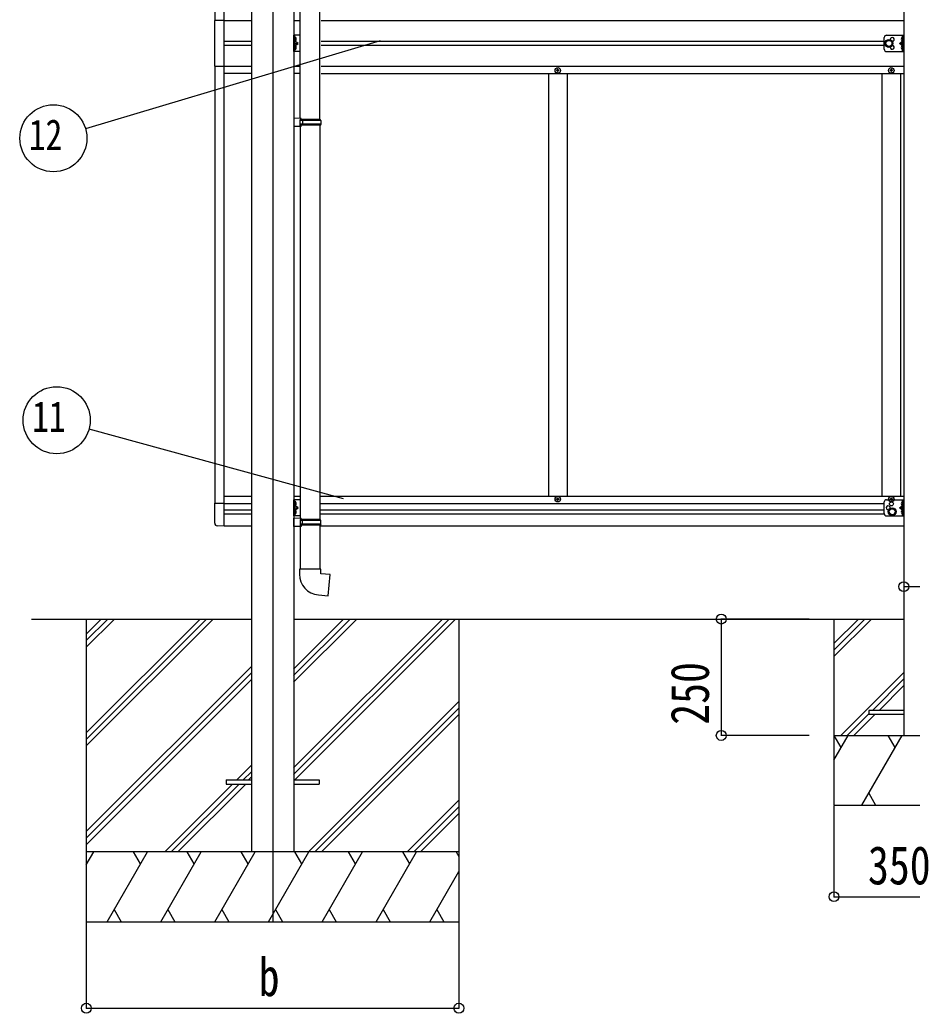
# Model space of a CAD drawing. Units: millimetres, scale not verified. Extents: x -10512 to 10512, y -7425 to 7425.
# Drawn here: x -4613 to -2697, y -4820 to -2686 of the extents above; entities that cross this region are included whole.
import ezdxf
from ezdxf.enums import TextEntityAlignment as Align

# ---------------------------------------------------------------- set-up
doc = ezdxf.new("R2010")
doc.units = ezdxf.units.MM
doc.header["$LTSCALE"] = 30
for name, color, linetype in [('0-3_YKK_12', 2, 'Continuous'), ('0-4_YKK_13', 4, 'Continuous'), ('0-5_YKK_A1', 4, 'Continuous'), ('0-6_YKK_D', 6, 'Continuous')]:
    doc.layers.add(name, color=color, linetype=linetype)
doc.styles.add('ＭＳ ゴシック', font='')
doc.styles.get('ＭＳ ゴシック').set_extended_font_data('MS Gothic')

msp = doc.modelspace()

# ---------------------------------------------------------------- linework, layer by layer
at = {"layer": '0-3_YKK_12'}
msp.add_line((-4070.06, -1448.99), (-4070.06, -4623.39), dxfattribs=at)
at = {"layer": '0-4_YKK_13'}
for p, q in [((-4010.86, -2898.01), (-4010.86, -2055.88)), ((-3968.86, -2900.57), (-3968.86, -2053.32)), ((-4024.86, -2754.37), (-4024.86, -2719.37)), ((-4010.86, -2719.37), (-4024.86, -2719.37)), ((-4022.36, -2754.37), (-4022.36, -2719.37)), ((-4021.86, -2723.87), (-4021.06, -2724.01)), ((-2757.06, -2749.37), (-2757.06, -2724.37)), ((-2752.06, -2719.37), (-2715.06, -2719.37)), ((-2718.06, -2723.87), (-2718.86, -2724.01)), ((-2717.56, -2754.37), (-2717.56, -2719.37)), ((-2715.06, -2754.37), (-2715.06, -2719.37)), ((-4021.86, -2731.87), (-4022.36, -2731.78)), ((-4022.36, -2736.87), (-4015.36, -2736.87)), ((-4021.86, -2749.87), (-4022.36, -2749.78)), ((-4021.86, -2731.87), (-4021.06, -2731.73)), ((-4021.86, -2741.87), (-4021.06, -2742.01)), ((-4021.86, -2749.87), (-4021.06, -2749.73)), ((-2717.56, -2736.87), (-2724.56, -2736.87)), ((-2718.06, -2731.87), (-2718.86, -2731.73)), ((-2718.06, -2741.87), (-2718.86, -2742.01)), ((-2718.06, -2749.87), (-2718.86, -2749.73)), ((-2718.06, -2731.87), (-2717.56, -2731.78)), ((-2718.06, -2749.87), (-2717.56, -2749.78)), ((-4010.86, -2754.37), (-4024.86, -2754.37)), ((-2752.06, -2754.37), (-2715.06, -2754.37)), ((-3459.56, -2794.37), (-3460.56, -2794.37)), ((-2743.56, -2794.37), (-2744.56, -2794.37)), ((-3456.56, -2795.37), (-3455.56, -2795.37)), ((-2740.56, -2795.37), (-2739.56, -2795.37)), ((-4008.86, -2898.07), (-4024.86, -2897.6)), ((-4024.86, -2897.6), (-4024.86, -2915.54)), ((-4008.86, -2900.07), (-4010.86, -2900.07)), ((-3967.86, -2900.57), (-4010.86, -2900.57)), ((-4008.86, -2900.07), (-4008.86, -2898.07)), ((-4006.38, -2902.57), (-4005.95, -2900.57)), ((-3966.86, -2902.57), (-3967.86, -2900.57)), ((-4008.86, -2915.07), (-4024.86, -2915.54)), ((-3966.86, -2902.57), (-4010.86, -2902.57)), ((-3966.86, -2910.57), (-4010.86, -2910.57)), ((-3967.86, -2912.57), (-4010.86, -2912.57)), ((-4010.86, -2915.13), (-4010.86, -3757.26)), ((-4008.86, -2915.07), (-4008.86, -2913.07)), ((-3968.86, -2912.57), (-3968.86, -3759.82)), ((-3966.86, -2910.57), (-3967.86, -2912.57)), ((-3966.86, -2902.57), (-3966.86, -2910.57)), ((-4194.56, -3767.58), (-4194.56, -3724.68)), ((-4194.56, -3724.68), (-4174.06, -3724.68)), ((-4174.06, -3773.87), (-4174.06, -3724.68)), ((-4024.86, -3751.87), (-4024.86, -3716.87)), ((-4010.86, -3716.87), (-4024.86, -3716.87)), ((-4022.36, -3751.87), (-4022.36, -3716.87)), ((-4021.86, -3729.37), (-4022.36, -3729.28)), ((-4021.86, -3721.37), (-4021.06, -3721.51)), ((-4021.86, -3729.37), (-4021.06, -3729.23)), ((-3459.56, -3716.37), (-3460.56, -3716.37)), ((-3456.56, -3715.37), (-3455.56, -3715.37)), ((-2757.06, -3746.87), (-2757.06, -3721.87)), ((-2752.06, -3716.87), (-2715.06, -3716.87)), ((-2743.56, -3716.37), (-2744.56, -3716.37)), ((-2740.56, -3715.37), (-2739.56, -3715.37)), ((-2718.06, -3721.37), (-2718.86, -3721.51)), ((-2718.06, -3729.37), (-2718.86, -3729.23)), ((-2718.06, -3729.37), (-2717.56, -3729.28)), ((-2717.56, -3751.87), (-2717.56, -3716.87)), ((-2715.06, -3751.87), (-2715.06, -3716.87)), ((-4010.86, -3751.87), (-4024.86, -3751.87)), ((-4022.36, -3734.37), (-4015.36, -3734.37)), ((-4021.86, -3747.37), (-4022.36, -3747.28)), ((-4021.86, -3739.37), (-4021.06, -3739.51)), ((-4021.86, -3747.37), (-4021.06, -3747.23)), ((-2752.06, -3751.87), (-2715.06, -3751.87)), ((-2717.56, -3734.37), (-2724.56, -3734.37)), ((-2718.06, -3739.37), (-2718.86, -3739.51)), ((-2718.06, -3747.37), (-2718.86, -3747.23)), ((-2718.06, -3747.37), (-2717.56, -3747.28)), ((-4174.06, -3773.87), (-4189.35, -3773.07)), ((-4008.86, -3757.32), (-4024.86, -3756.85)), ((-4024.86, -3774.79), (-4024.86, -3756.85)), ((-4008.86, -3774.32), (-4024.86, -3774.79)), ((-3967.86, -3759.82), (-4010.86, -3759.82)), ((-3966.86, -3761.82), (-4010.86, -3761.82)), ((-3966.86, -3769.82), (-4010.86, -3769.82)), ((-3967.86, -3771.82), (-4010.86, -3771.82)), ((-4008.86, -3772.32), (-4010.86, -3772.32)), ((-4010.86, -3774.38), (-4010.86, -3865.82)), ((-4008.86, -3757.32), (-4008.86, -3759.32)), ((-4008.86, -3772.32), (-4008.86, -3774.32)), ((-4006.38, -3769.82), (-4005.95, -3771.82)), ((-3968.86, -3771.82), (-3968.86, -3865.82)), ((-3966.86, -3761.82), (-3967.86, -3759.82)), ((-3966.86, -3769.82), (-3967.86, -3771.82)), ((-3966.86, -3769.82), (-3966.86, -3761.82)), ((-3966.86, -3865.82), (-4012.86, -3865.82)), ((-4012.86, -3865.82), (-4012.86, -3876.74)), ((-3966.86, -3875.82), (-3966.86, -3865.82)), ((-2715.06, -4169.39), (-2790.06, -4169.39)), ((-4170.06, -4318.89), (-4170.06, -4327.89)), ((-4170.06, -4318.89), (-4115.26, -4318.89)), ((-4170.06, -4327.89), (-4115.26, -4327.89)), ((-4024.86, -4318.89), (-3970.06, -4318.89)), ((-4024.86, -4327.89), (-3970.06, -4327.89)), ((-3970.06, -4318.89), (-3970.06, -4327.89))]:
    msp.add_line(p, q, dxfattribs=at)
for points in [[(-4174.06, -2687.87), (-4194.76, -2687.87), (-4194.76, -2785.87), (-4174.06, -2785.87)], [(-4022.74, -2727.87), (-4022.11, -2726.68), (-4019.88, -2725.57)], [(-4022.74, -2727.87), (-4022.11, -2729.06), (-4019.88, -2730.17)], [(-4021.86, -2731.87), (-4021.86, -2723.87), (-4022.36, -2723.96), (-4022.36, -2731.78)], [(-2717.18, -2727.87), (-2717.81, -2726.68), (-2720.04, -2725.57)], [(-2717.18, -2727.87), (-2717.81, -2729.06), (-2720.04, -2730.17)], [(-2718.06, -2731.87), (-2718.06, -2723.87), (-2717.56, -2723.96), (-2717.56, -2731.78)], [(-4022.74, -2745.87), (-4022.11, -2744.68), (-4019.88, -2743.57)], [(-4022.74, -2745.87), (-4022.11, -2747.06), (-4019.88, -2748.17)], [(-4022.36, -2741.87), (-4015.36, -2736.87), (-4022.36, -2731.87)], [(-4021.86, -2749.87), (-4021.86, -2741.87), (-4022.36, -2741.96), (-4022.36, -2749.78)], [(-2717.56, -2741.87), (-2724.56, -2736.87), (-2717.56, -2731.87)], [(-2717.18, -2745.87), (-2717.81, -2744.68), (-2720.04, -2743.57)], [(-2717.18, -2745.87), (-2717.81, -2747.06), (-2720.04, -2748.17)], [(-2718.06, -2749.87), (-2718.06, -2741.87), (-2717.56, -2741.96), (-2717.56, -2749.78)], [(-3460.56, -2794.37), (-3460.56, -2795.37), (-3459.56, -2795.37)], [(-3457.56, -2793.37), (-3457.56, -2792.37), (-3458.56, -2792.37), (-3458.56, -2793.37)], [(-3455.56, -2795.37), (-3455.56, -2794.37), (-3456.56, -2794.37)], [(-2744.56, -2794.37), (-2744.56, -2795.37), (-2743.56, -2795.37)], [(-2741.56, -2793.37), (-2741.56, -2792.37), (-2742.56, -2792.37), (-2742.56, -2793.37)], [(-2739.56, -2795.37), (-2739.56, -2794.37), (-2740.56, -2794.37)], [(-3458.56, -2796.37), (-3458.56, -2797.37), (-3457.56, -2797.37), (-3457.56, -2796.37)], [(-2742.56, -2796.37), (-2742.56, -2797.37), (-2741.56, -2797.37), (-2741.56, -2796.37)], [(-4008.86, -2913.07), (-4010.86, -2913.07), (-4010.86, -2900.07)], [(-4006.38, -2902.57), (-4006.38, -2910.57), (-4005.95, -2912.57)], [(-4022.74, -3725.37), (-4022.11, -3724.18), (-4019.88, -3723.07)], [(-4022.74, -3725.37), (-4022.11, -3726.56), (-4019.88, -3727.67)], [(-4021.86, -3729.37), (-4021.86, -3721.37), (-4022.36, -3721.46), (-4022.36, -3729.28)], [(-4022.36, -3739.37), (-4015.36, -3734.37), (-4022.36, -3729.37)], [(-3460.56, -3716.37), (-3460.56, -3715.37), (-3459.56, -3715.37)], [(-3458.56, -3714.37), (-3458.56, -3713.37), (-3457.56, -3713.37), (-3457.56, -3714.37)], [(-3457.56, -3717.37), (-3457.56, -3718.37), (-3458.56, -3718.37), (-3458.56, -3717.37)], [(-3455.56, -3715.37), (-3455.56, -3716.37), (-3456.56, -3716.37)], [(-2744.56, -3716.37), (-2744.56, -3715.37), (-2743.56, -3715.37)], [(-2742.56, -3714.37), (-2742.56, -3713.37), (-2741.56, -3713.37), (-2741.56, -3714.37)], [(-2741.56, -3717.37), (-2741.56, -3718.37), (-2742.56, -3718.37), (-2742.56, -3717.37)], [(-2739.56, -3715.37), (-2739.56, -3716.37), (-2740.56, -3716.37)], [(-2717.56, -3739.37), (-2724.56, -3734.37), (-2717.56, -3729.37)], [(-2717.18, -3725.37), (-2717.81, -3724.18), (-2720.04, -3723.07)], [(-2717.18, -3725.37), (-2717.81, -3726.56), (-2720.04, -3727.67)], [(-2718.06, -3729.37), (-2718.06, -3721.37), (-2717.56, -3721.46), (-2717.56, -3729.28)], [(-4022.74, -3743.37), (-4022.11, -3742.18), (-4019.88, -3741.07)], [(-4022.74, -3743.37), (-4022.11, -3744.56), (-4019.88, -3745.67)], [(-4021.86, -3747.37), (-4021.86, -3739.37), (-4022.36, -3739.46), (-4022.36, -3747.28)], [(-2717.18, -3743.37), (-2717.81, -3742.18), (-2720.04, -3741.07)], [(-2717.18, -3743.37), (-2717.81, -3744.56), (-2720.04, -3745.67)], [(-2718.06, -3747.37), (-2718.06, -3739.37), (-2717.56, -3739.46), (-2717.56, -3747.28)], [(-4008.86, -3759.32), (-4010.86, -3759.32), (-4010.86, -3772.32)], [(-4006.38, -3769.82), (-4006.38, -3761.82), (-4005.95, -3759.82)], [(-3971.78, -3921.57), (-3950.94, -3923.39), (-3946.94, -3877.57), (-3966.86, -3875.82)], [(-2790.06, -4169.39), (-2790.06, -4177.39), (-2715.06, -4177.39)]]:
    msp.add_lwpolyline(points, dxfattribs=at)
for points in [[(-2747.06, -2729.37), (-2740.56, -2733.12), (-2740.56, -2740.62), (-2747.06, -2744.38), (-2753.56, -2740.62), (-2753.56, -2733.12)], [(-2740.06, -3735.37), (-2733.56, -3739.12), (-2733.56, -3746.62), (-2740.06, -3750.38), (-2746.56, -3746.62), (-2746.56, -3739.12)]]:
    msp.add_lwpolyline(points, close=True, dxfattribs=at)
for centre, radius in [((-2747.06, -2736.87), 8.5), ((-2747.06, -2736.87), 7.5), ((-2747.06, -2736.87), 6.5), ((-3458.06, -2794.87), 5.9), ((-2742.06, -2794.87), 5.9), ((-3458.06, -3715.87), 5.9), ((-2742.06, -3715.87), 5.9), ((-2741.56, -3725.87), 4.25), ((-2740.06, -3742.87), 8.5), ((-2740.06, -3742.87), 7.5), ((-2740.06, -3742.87), 6.5)]:
    msp.add_circle(centre, radius, dxfattribs=at)
for centre, radius, start, end in [((-4021.21, -2724.9), 0.9, 32.05588, 80), ((-4025.96, -2727.87), 6.5, 327.94412, 32.05588), ((-2752.06, -2724.37), 5, 90, 180), ((-2740.06, -2728.37), 4.25, 274.76077, 186.29431), ((-2713.96, -2727.87), 6.5, 147.94412, 212.05588), ((-2718.71, -2724.9), 0.9, 100, 147.94412), ((-4021.21, -2730.84), 0.9, 280, 327.94412), ((-4021.21, -2742.9), 0.9, 32.05588, 80), ((-4021.21, -2748.84), 0.9, 280, 327.94412), ((-4025.96, -2745.87), 6.5, 327.94412, 32.05588), ((-2752.06, -2749.37), 5, 180, 270), ((-2740.06, -2745.37), 4.25, 173.70569, 85.23923), ((-2713.96, -2745.87), 6.5, 147.94412, 212.05588), ((-2718.71, -2730.84), 0.9, 212.05588, 260), ((-2718.71, -2742.9), 0.9, 100, 147.94412), ((-2718.71, -2748.84), 0.9, 212.05588, 260), ((-3459.56, -2793.37), 1, 270, 0), ((-3456.56, -2793.37), 1, 180, 270), ((-2743.56, -2793.37), 1, 270, 0), ((-2740.56, -2793.37), 1, 180, 270), ((-3459.56, -2796.37), 1, 0, 90), ((-3456.56, -2796.37), 1, 90, 180), ((-2743.56, -2796.37), 1, 0, 90), ((-2740.56, -2796.37), 1, 90, 180), ((-4021.21, -3722.4), 0.9, 32.05588, 80), ((-4021.21, -3728.34), 0.9, 280, 327.94412), ((-4025.96, -3725.37), 6.5, 327.94412, 32.05588), ((-3459.56, -3714.37), 1, 270, 0), ((-3459.56, -3717.37), 1, 0, 90), ((-3456.56, -3714.37), 1, 180, 270), ((-3456.56, -3717.37), 1, 90, 180), ((-2752.06, -3721.87), 5, 90, 180), ((-2748.56, -3734.37), 4.25, 342.88004, 287.12346), ((-2743.56, -3714.37), 1, 270, 0), ((-2743.56, -3717.37), 1, 0, 90), ((-2740.56, -3714.37), 1, 180, 270), ((-2740.56, -3717.37), 1, 90, 180), ((-2713.96, -3725.37), 6.5, 147.94412, 212.05588), ((-2718.71, -3722.4), 0.9, 100, 147.94412), ((-2718.71, -3728.34), 0.9, 212.05588, 260), ((-4021.21, -3740.4), 0.9, 32.05588, 80), ((-4021.21, -3746.34), 0.9, 280, 327.94412), ((-4025.96, -3743.37), 6.5, 327.94412, 32.05588), ((-2752.06, -3746.87), 5, 180, 270), ((-2713.96, -3743.37), 6.5, 147.94412, 212.05588), ((-2718.71, -3740.4), 0.9, 100, 147.94412), ((-2718.71, -3746.34), 0.9, 212.05588, 260), ((-4189.06, -3767.58), 5.5, 180, 267), ((-3967.86, -3876.74), 45, 180, 265)]:
    msp.add_arc(centre, radius, start, end, dxfattribs=at)
at = {"layer": '0-5_YKK_A1'}
for p, q in [((-4115.26, -1844.39), (-4115.26, -4473.39)), ((-4024.86, -1844.39), (-4024.86, -4473.39)), ((-2715.06, -1860.39), (-2715.06, -4223.39)), ((-4174.06, -3773.87), (-4174.06, -1899.87)), ((-4194.06, -1949.07), (-4194.06, -2687.87)), ((-4174.06, -2687.87), (-4115.26, -2687.87)), ((-4024.86, -2687.87), (-4010.86, -2687.87)), ((-3965.86, -2687.87), (-2715.06, -2687.87)), ((-4174.06, -2732.37), (-4115.26, -2732.37)), ((-4115.26, -2741.37), (-4174.06, -2741.37)), ((-3965.86, -2732.37), (-2757.06, -2732.37)), ((-2757.06, -2741.37), (-3965.86, -2741.37)), ((-4194.06, -2785.87), (-4194.06, -3724.67)), ((-4174.06, -2785.87), (-4115.26, -2785.87)), ((-4024.86, -2785.87), (-4010.86, -2785.87)), ((-3965.86, -2785.87), (-2715.06, -2785.87)), ((-4115.26, -2801.37), (-4174.06, -2801.37)), ((-4010.86, -2801.37), (-4024.86, -2801.37)), ((-3965.86, -2801.37), (-2715.06, -2801.37)), ((-3478.06, -2801.37), (-3478.06, -3709.37)), ((-3438.06, -2801.37), (-3438.06, -3709.37)), ((-2762.06, -2801.37), (-2762.06, -3709.37)), ((-2722.06, -2801.37), (-2722.06, -3709.37)), ((-4174.06, -3709.37), (-4115.26, -3709.37)), ((-4024.86, -3709.37), (-4010.86, -3709.37)), ((-3968.86, -3709.37), (-2715.06, -3709.37)), ((-4174.06, -3724.87), (-4115.26, -3724.87)), ((-3968.86, -3724.87), (-2757.06, -3724.87)), ((-4174.06, -3738.37), (-4115.26, -3738.37)), ((-4174.06, -3747.37), (-4115.26, -3747.37)), ((-3968.86, -3738.37), (-2757.06, -3738.37)), ((-3968.86, -3747.37), (-2757.03, -3747.37)), ((-4174.06, -3773.37), (-4115.26, -3773.37)), ((-3968.86, -3773.37), (-2715.06, -3773.37)), ((-4588.09, -3973.39), (-4115.26, -3973.39)), ((-4470.26, -3973.39), (-4470.26, -4623.39)), ((-4470.26, -4217.57), (-4226.08, -3973.39)), ((-4470.26, -4231.71), (-4211.94, -3973.39)), ((-4470.26, -4245.85), (-4197.8, -3973.39)), ((-4470.26, -4033.72), (-4409.93, -3973.39)), ((-4470.26, -4019.58), (-4424.07, -3973.39)), ((-4470.26, -4005.44), (-4438.21, -3973.39)), ((-4025.06, -4292.87), (-3705.58, -3973.39)), ((-4025.06, -4307.01), (-3691.44, -3973.39)), ((-4025.06, -4109.02), (-3889.43, -3973.39)), ((-4025.06, -4094.88), (-3903.57, -3973.39)), ((-4025.06, -4080.74), (-3917.71, -3973.39)), ((-4024.86, -3973.39), (-2715.06, -3973.39)), ((-4022.8, -4318.89), (-3677.3, -3973.39)), ((-3670.26, -3973.39), (-3670.26, -4623.39)), ((-2865.06, -3973.39), (-2865.06, -4373.39)), ((-2865.06, -4025.74), (-2812.71, -3973.39)), ((-2865.06, -4039.88), (-2798.57, -3973.39)), ((-2865.06, -4054.02), (-2784.43, -3973.39)), ((-4470.26, -4429.7), (-4115.46, -4074.9)), ((-4470.26, -4443.84), (-4115.46, -4089.04)), ((-2850.58, -4223.39), (-2715.06, -4087.87)), ((-4470.26, -4457.98), (-4115.46, -4103.18)), ((-2782.44, -4169.39), (-2715.06, -4102.01)), ((-2768.3, -4169.39), (-2715.06, -4116.15)), ((-3993.45, -4473.39), (-3670.26, -4150.2)), ((-3979.31, -4473.39), (-3670.26, -4164.34)), ((-3965.17, -4473.39), (-3670.26, -4178.48)), ((-2836.44, -4223.39), (-2790.06, -4177.01)), ((-2822.3, -4223.39), (-2776.3, -4177.39)), ((-2865.06, -4223.39), (-2515.06, -4223.39)), ((-2865.06, -4276.51), (-2834.39, -4223.39)), ((-2849.39, -4249.37), (-2864.4, -4223.39)), ((-2805.53, -4373.39), (-2718.92, -4223.39)), ((-2733.92, -4249.37), (-2748.93, -4223.39)), ((-4147.32, -4318.89), (-4115.46, -4287.03)), ((-4133.18, -4318.89), (-4115.46, -4301.17)), ((-4301.82, -4473.39), (-4156.32, -4327.89)), ((-4287.68, -4473.39), (-4142.18, -4327.89)), ((-4273.53, -4473.39), (-4128.03, -4327.89)), ((-4122.03, -4318.89), (-4115.26, -4312.12)), ((-2790.53, -4347.41), (-2775.53, -4373.39)), ((-3781.32, -4473.39), (-3670.26, -4362.33)), ((-2865.06, -4373.39), (-2515.06, -4373.39)), ((-3767.18, -4473.39), (-3670.26, -4376.47)), ((-3753.03, -4473.39), (-3670.26, -4390.62)), ((-3670.26, -4473.39), (-4470.26, -4473.39)), ((-4470.26, -4500.89), (-4454.38, -4473.39)), ((-4425.51, -4623.39), (-4338.91, -4473.39)), ((-4353.91, -4499.37), (-4368.91, -4473.39)), ((-4310.04, -4623.39), (-4223.44, -4473.39)), ((-4238.44, -4499.37), (-4253.44, -4473.39)), ((-4194.57, -4623.39), (-4107.97, -4473.39)), ((-4122.97, -4499.37), (-4137.97, -4473.39)), ((-4079.1, -4623.39), (-3992.5, -4473.39)), ((-4007.5, -4499.37), (-4022.5, -4473.39)), ((-3963.63, -4623.39), (-3877.03, -4473.39)), ((-3892.03, -4499.37), (-3907.03, -4473.39)), ((-3848.16, -4623.39), (-3761.56, -4473.39)), ((-3791.56, -4473.39), (-3776.56, -4499.37)), ((-3676.09, -4473.39), (-3670.26, -4483.49)), ((-3732.69, -4623.39), (-3670.26, -4515.25)), ((-4410.51, -4597.41), (-4395.52, -4623.39)), ((-4295.04, -4597.41), (-4280.05, -4623.39)), ((-4179.57, -4597.41), (-4164.57, -4623.39)), ((-4064.1, -4597.41), (-4049.1, -4623.39)), ((-3948.63, -4597.41), (-3933.63, -4623.39)), ((-3833.16, -4597.41), (-3818.17, -4623.39)), ((-3717.69, -4597.41), (-3702.7, -4623.39)), ((-4470.26, -4623.39), (-3670.26, -4623.39))]:
    msp.add_line(p, q, dxfattribs=at)
at = {"layer": '0-6_YKK_D'}
for p, q in [((-3839.55, -2731.41), (-4471.84, -2920.07)), ((-3918.32, -3714.73), (-4464.35, -3565.21)), ((-2715.06, -3864.44), (-2715.06, -3904.68)), ((-2918.06, -3973.39), (-3108.03, -3973.39)), ((-3107.03, -3973.39), (-3107.03, -4223.39)), ((-2918.06, -4223.39), (-3108.03, -4223.39)), ((-2865.06, -4374.39), (-2865.06, -4570.66)), ((-2865.06, -4569.66), (-2515.06, -4569.66)), ((-4470.26, -4623.39), (-4470.26, -4810.1)), ((-3670.26, -4609.17), (-3670.26, -4810.1)), ((-4470.26, -4809.1), (-3670.26, -4809.1))]:
    msp.add_line(p, q, dxfattribs=at)
msp.add_lwpolyline([(-2715.06, -3903.68), (-2665.06, -3903.68), (-2487.23, -3903.68)], dxfattribs=at)
for centre, radius in [((-4540.84, -2940.65), 72), ((-4533.79, -3546.19), 72), ((-2715.06, -3903.68), 10.62), ((-3107.03, -3973.39), 10.62), ((-3107.03, -4223.39), 10.62), ((-2865.06, -4569.66), 10.62), ((-4470.26, -4809.1), 10.62), ((-3670.26, -4809.1), 10.62)]:
    msp.add_circle(centre, radius, dxfattribs=at)

# ---------------------------------------------------------------- texts
at = {"layer": '0-6_YKK_D', "style": 'ＭＳ ゴシック', "width": 0.8}
for s, height, p in [('12', 65.98, (-4593.64, -2985.65)), ('11', 65.98, (-4586.59, -3591.19)), ('350', 82.48, (-2792.06, -4567.99)), ('b', 82.48, (-4100.26, -4807.8))]:
    msp.add_text(s, height=height, dxfattribs=at).set_placement(p, align=Align.BOTTOM_LEFT)
msp.add_text('250', height=82.48, rotation=90, dxfattribs=at).set_placement((-3108.7, -4200.39), align=Align.BOTTOM_LEFT)

doc.saveas('drawing.dxf')
